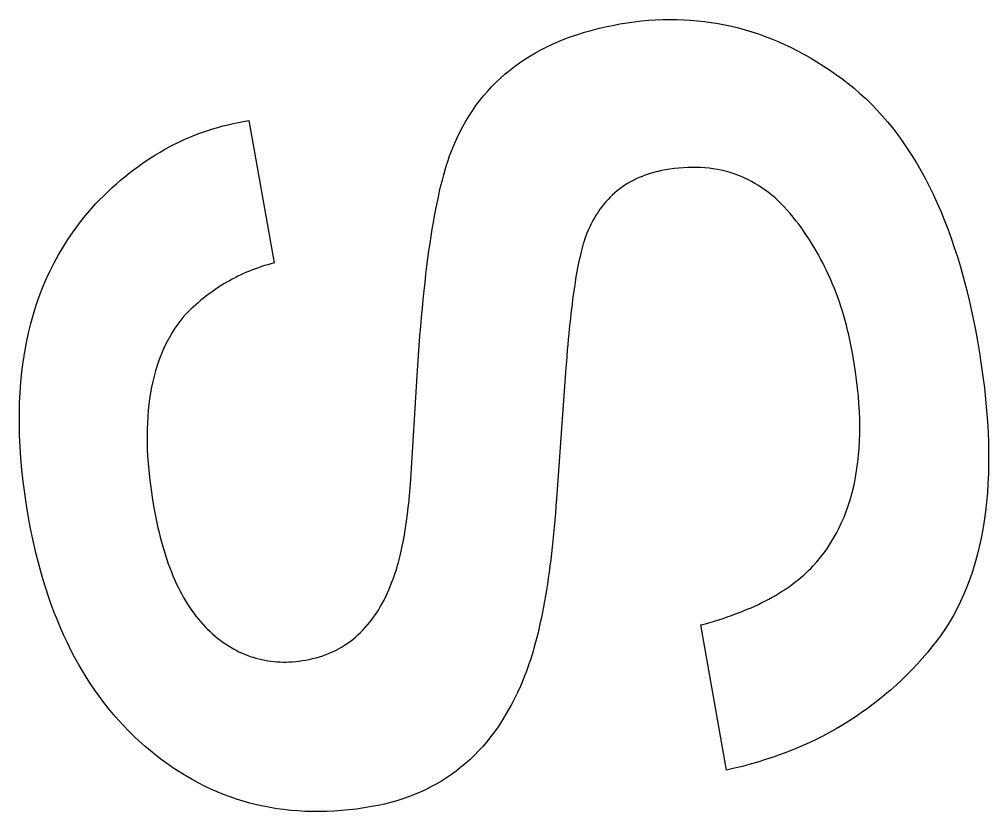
# Model space of a CAD drawing. Header units: metres. Extents: x -53 to 53, y -52 to 53.
# Drawn here: x -39.65 to -36.179, y -8.039 to -5.202 of the extents above; entities that cross this region are included whole.
import ezdxf

# ---------------------------------------------------------------- set-up
doc = ezdxf.new("R2010")
doc.units = ezdxf.units.M

msp = doc.modelspace()

# ---------------------------------------------------------------- linework, layer by layer
for p, q in [((-37.4224, -5.20705), (-37.3969, -5.20471)), ((-37.3969, -5.20471), (-37.3715, -5.20302)), ((-37.3715, -5.20302), (-37.3462, -5.20195)), ((-37.3462, -5.20195), (-37.321, -5.20152)), ((-37.321, -5.20152), (-37.2959, -5.20172)), ((-37.2959, -5.20172), (-37.2709, -5.20256)), ((-37.2709, -5.20256), (-37.246, -5.20406)), ((-37.246, -5.20406), (-37.2213, -5.20616)), ((-37.6023, -5.24078), (-37.5774, -5.2343)), ((-37.5774, -5.2343), (-37.552, -5.22833)), ((-37.552, -5.22833), (-37.5261, -5.22285)), ((-37.5261, -5.22285), (-37.4996, -5.2179)), ((-37.4996, -5.2179), (-37.4738, -5.21365)), ((-37.4738, -5.21365), (-37.448, -5.21002)), ((-37.448, -5.21002), (-37.4224, -5.20705)), ((-37.2213, -5.20616), (-37.1967, -5.20892)), ((-37.1967, -5.20892), (-37.1721, -5.21231)), ((-37.1721, -5.21231), (-37.1477, -5.21634)), ((-37.1477, -5.21634), (-37.1234, -5.22101)), ((-37.1234, -5.22101), (-37.0992, -5.2263)), ((-37.0992, -5.2263), (-37.0751, -5.23222)), ((-37.0751, -5.23222), (-37.0511, -5.23882)), ((-37.0511, -5.23882), (-37.0272, -5.24602)), ((-37.7187, -5.2807), (-37.6965, -5.2717)), ((-37.6965, -5.2717), (-37.6737, -5.26321)), ((-37.6737, -5.26321), (-37.6505, -5.25523)), ((-37.6505, -5.25523), (-37.6266, -5.24774)), ((-37.6266, -5.24774), (-37.6023, -5.24078)), ((-37.0272, -5.24602), (-37.0035, -5.25386)), ((-37.0035, -5.25386), (-36.9798, -5.26234)), ((-36.9798, -5.26234), (-36.9563, -5.27147)), ((-36.9563, -5.27147), (-36.9328, -5.28122)), ((-37.7822, -5.31068), (-37.7615, -5.30019)), ((-37.7615, -5.30019), (-37.7404, -5.29018)), ((-37.7404, -5.29018), (-37.7187, -5.2807)), ((-36.9328, -5.28122), (-36.9095, -5.29161)), ((-36.9095, -5.29161), (-36.8863, -5.30264)), ((-36.8863, -5.30264), (-36.8632, -5.31432)), ((-37.8408, -5.3452), (-37.8218, -5.33318)), ((-37.8218, -5.33318), (-37.8022, -5.32167)), ((-37.8022, -5.32167), (-37.7822, -5.31068)), ((-36.8632, -5.31432), (-36.8402, -5.32661)), ((-36.8402, -5.32661), (-36.8173, -5.33955)), ((-36.8173, -5.33955), (-36.7945, -5.35313)), ((-37.8947, -5.38422), (-37.8772, -5.37071)), ((-37.8772, -5.37071), (-37.8593, -5.3577)), ((-37.8593, -5.3577), (-37.8408, -5.3452)), ((-36.7945, -5.35313), (-36.7719, -5.36734)), ((-36.7719, -5.36734), (-36.7493, -5.38219)), ((-37.9437, -5.42778), (-37.9279, -5.41277)), ((-37.9279, -5.41277), (-37.9115, -5.39824)), ((-37.9115, -5.39824), (-37.8947, -5.38422)), ((-36.7493, -5.38219), (-36.7269, -5.39767)), ((-36.7269, -5.39767), (-36.7045, -5.4138)), ((-36.7045, -5.4138), (-36.6825, -5.43062)), ((-37.9738, -5.45934), (-37.959, -5.4433)), ((-37.959, -5.4433), (-37.9437, -5.42778)), ((-36.6825, -5.43062), (-36.6609, -5.44814)), ((-36.6609, -5.44814), (-36.6397, -5.4664)), ((-38.0017, -5.4929), (-37.988, -5.47588)), ((-37.988, -5.47588), (-37.9738, -5.45934)), ((-36.6397, -5.4664), (-36.619, -5.48538)), ((-38.0275, -5.52847), (-38.0148, -5.51045)), ((-38.0148, -5.51045), (-38.0017, -5.4929)), ((-36.619, -5.48538), (-36.5988, -5.50511)), ((-36.5988, -5.50511), (-36.5791, -5.52554)), ((-38.0511, -5.56607), (-38.0396, -5.54703)), ((-38.0396, -5.54703), (-38.0275, -5.52847)), ((-36.5791, -5.52554), (-36.5598, -5.54672)), ((-36.5598, -5.54672), (-36.5409, -5.56862)), ((-38.939, -5.58824), (-38.9208, -5.58324)), ((-38.9208, -5.58324), (-38.9025, -5.5786)), ((-38.9025, -5.5786), (-38.884, -5.57436)), ((-38.884, -5.57436), (-38.8654, -5.57045)), ((-38.8654, -5.57045), (-38.8466, -5.56693)), ((-38.8466, -5.56693), (-38.8277, -5.56378)), ((-38.8277, -5.56378), (-38.7378, -6.0739)), ((-38.0726, -5.60567), (-38.0622, -5.58562)), ((-38.0622, -5.58562), (-38.0511, -5.56607)), ((-36.5409, -5.56862), (-36.5225, -5.59126)), ((-39.0451, -5.62585), (-39.0278, -5.61868)), ((-39.0278, -5.61868), (-39.0103, -5.61186)), ((-39.0103, -5.61186), (-38.9927, -5.60541)), ((-38.9927, -5.60541), (-38.975, -5.59932)), ((-38.975, -5.59932), (-38.9571, -5.59358)), ((-38.9571, -5.59358), (-38.939, -5.58824)), ((-38.0826, -5.62622), (-38.0726, -5.60567)), ((-36.5225, -5.59126), (-36.5046, -5.61461)), ((-36.5046, -5.61461), (-36.4872, -5.63869)), ((-39.1129, -5.65828), (-39.0962, -5.64963)), ((-39.0962, -5.64963), (-39.0793, -5.64134)), ((-39.0793, -5.64134), (-39.0623, -5.63342)), ((-39.0623, -5.63342), (-39.0451, -5.62585)), ((-38.0978, -5.66104), (-38.092, -5.64729)), ((-38.092, -5.64729), (-38.0826, -5.62622)), ((-36.4872, -5.63869), (-36.4702, -5.6635)), ((-39.1784, -5.69655), (-39.1623, -5.68643)), ((-39.1623, -5.68643), (-39.146, -5.67668)), ((-39.146, -5.67668), (-39.1295, -5.6673)), ((-39.1295, -5.6673), (-39.1129, -5.65828)), ((-38.1145, -5.70657), (-38.109, -5.69069)), ((-38.109, -5.69069), (-38.1035, -5.67551)), ((-38.1035, -5.67551), (-38.0978, -5.66104)), ((-36.4702, -5.6635), (-36.4536, -5.68906)), ((-36.4536, -5.68906), (-36.4375, -5.71533)), ((-39.226, -5.7291), (-39.2103, -5.71788)), ((-39.2103, -5.71788), (-39.1945, -5.70703)), ((-39.1945, -5.70703), (-39.1784, -5.69655)), ((-38.125, -5.74049), (-38.1198, -5.72318)), ((-38.1198, -5.72318), (-38.1145, -5.70657)), ((-36.4375, -5.71533), (-36.4219, -5.74232)), ((-39.2724, -5.76494), (-39.2571, -5.75262)), ((-39.2571, -5.75262), (-39.2416, -5.74068)), ((-39.2416, -5.74068), (-39.226, -5.7291)), ((-38.1351, -5.77725), (-38.1301, -5.75851)), ((-38.1301, -5.75851), (-38.125, -5.74049)), ((-37.4089, -5.75952), (-37.42, -5.76372)), ((-37.3976, -5.75562), (-37.4089, -5.75952)), ((-37.386, -5.75201), (-37.3976, -5.75562)), ((-37.3742, -5.74872), (-37.386, -5.75201)), ((-37.3622, -5.74573), (-37.3742, -5.74872)), ((-37.3499, -5.74304), (-37.3622, -5.74573)), ((-37.3374, -5.74066), (-37.3499, -5.74304)), ((-37.3208, -5.73795), (-37.3374, -5.74066)), ((-37.3043, -5.7357), (-37.3208, -5.73795)), ((-37.2881, -5.73392), (-37.3043, -5.7357)), ((-37.272, -5.7326), (-37.2881, -5.73392)), ((-37.2562, -5.73175), (-37.272, -5.7326)), ((-37.2405, -5.73137), (-37.2562, -5.73175)), ((-37.225, -5.73146), (-37.2405, -5.73137)), ((-37.2098, -5.73199), (-37.225, -5.73146)), ((-37.1947, -5.73303), (-37.2098, -5.73199)), ((-37.1798, -5.7345), (-37.1947, -5.73303)), ((-37.165, -5.73645), (-37.1798, -5.7345)), ((-37.1505, -5.73886), (-37.165, -5.73645)), ((-37.1362, -5.74174), (-37.1505, -5.73886)), ((-37.122, -5.74509), (-37.1362, -5.74174)), ((-37.1081, -5.7489), (-37.122, -5.74509)), ((-37.0943, -5.75317), (-37.1081, -5.7489)), ((-37.0807, -5.75793), (-37.0943, -5.75317)), ((-37.0674, -5.76314), (-37.0807, -5.75793)), ((-36.4219, -5.74232), (-36.4067, -5.77005)), ((-39.3174, -5.80408), (-39.3025, -5.79066)), ((-39.3025, -5.79066), (-39.2875, -5.77762)), ((-39.2875, -5.77762), (-39.2724, -5.76494)), ((-38.14, -5.79669), (-38.1351, -5.77725)), ((-37.4813, -5.79533), (-37.4906, -5.80168)), ((-37.4716, -5.78932), (-37.4813, -5.79533)), ((-37.4618, -5.78358), (-37.4716, -5.78932)), ((-37.4517, -5.77817), (-37.4618, -5.78358)), ((-37.4414, -5.77304), (-37.4517, -5.77817)), ((-37.4308, -5.76823), (-37.4414, -5.77304)), ((-37.42, -5.76372), (-37.4308, -5.76823)), ((-37.0542, -5.76881), (-37.0674, -5.76314)), ((-37.0411, -5.77495), (-37.0542, -5.76881)), ((-37.0283, -5.78157), (-37.0411, -5.77495)), ((-37.0157, -5.78864), (-37.0283, -5.78157)), ((-37.0033, -5.79617), (-37.0157, -5.78864)), ((-36.4067, -5.77005), (-36.392, -5.79851)), ((-39.3466, -5.832), (-39.3321, -5.81786)), ((-39.3321, -5.81786), (-39.3174, -5.80408)), ((-38.1495, -5.83771), (-38.1448, -5.81685)), ((-38.1448, -5.81685), (-38.14, -5.79669)), ((-37.5256, -5.83005), (-37.5338, -5.83791)), ((-37.5172, -5.82251), (-37.5256, -5.83005)), ((-37.5086, -5.81525), (-37.5172, -5.82251)), ((-37.4997, -5.8083), (-37.5086, -5.81525)), ((-37.4906, -5.80168), (-37.4997, -5.8083)), ((-36.991, -5.8042), (-37.0033, -5.79617)), ((-36.979, -5.81267), (-36.991, -5.8042)), ((-36.9671, -5.82161), (-36.979, -5.81267)), ((-36.9554, -5.83102), (-36.9671, -5.82161)), ((-36.392, -5.79851), (-36.3778, -5.82767)), ((-36.3778, -5.82767), (-36.364, -5.85759)), ((-39.3973, -5.88576), (-39.3754, -5.86139)), ((-39.3754, -5.86139), (-39.3611, -5.84651)), ((-39.3611, -5.84651), (-39.3466, -5.832)), ((-38.1586, -5.88159), (-38.1541, -5.8593)), ((-38.1541, -5.8593), (-38.1495, -5.83771)), ((-37.5567, -5.86328), (-37.5639, -5.87234)), ((-37.5493, -5.85452), (-37.5567, -5.86328)), ((-37.5417, -5.84605), (-37.5493, -5.85452)), ((-37.5338, -5.83791), (-37.5417, -5.84605)), ((-36.9439, -5.8409), (-36.9554, -5.83102)), ((-36.9326, -5.85124), (-36.9439, -5.8409)), ((-36.9215, -5.86203), (-36.9326, -5.85124)), ((-36.9106, -5.87331), (-36.9215, -5.86203)), ((-36.364, -5.85759), (-36.3507, -5.88823)), ((-39.4184, -5.91075), (-39.3973, -5.88576)), ((-38.1629, -5.9046), (-38.1586, -5.88159)), ((-37.5775, -5.8914), (-37.584, -5.90137)), ((-37.5708, -5.88171), (-37.5775, -5.8914)), ((-37.5639, -5.87234), (-37.5708, -5.88171)), ((-36.8999, -5.88504), (-36.9106, -5.87331)), ((-36.8894, -5.89725), (-36.8999, -5.88504)), ((-36.8791, -5.90977), (-36.8894, -5.89725)), ((-36.3507, -5.88823), (-36.3378, -5.9196)), ((-39.4385, -5.93634), (-39.4184, -5.91075)), ((-38.1713, -5.95276), (-38.1672, -5.92831)), ((-38.1672, -5.92831), (-38.1629, -5.9046)), ((-37.6018, -5.93314), (-37.6073, -5.94434)), ((-37.5961, -5.92224), (-37.6018, -5.93314)), ((-37.5901, -5.91167), (-37.5961, -5.92224)), ((-37.584, -5.90137), (-37.5901, -5.91167)), ((-36.869, -5.9225), (-36.8791, -5.90977)), ((-36.8592, -5.93538), (-36.869, -5.9225)), ((-36.3378, -5.9196), (-36.3254, -5.95169)), ((-39.476, -5.98932), (-39.4577, -5.96254)), ((-39.4577, -5.96254), (-39.4385, -5.93634)), ((-38.1753, -5.97789), (-38.1713, -5.95276)), ((-37.6174, -5.96765), (-37.6222, -5.97974)), ((-37.6125, -5.95584), (-37.6174, -5.96765)), ((-37.6073, -5.94434), (-37.6125, -5.95584)), ((-36.8496, -5.94843), (-36.8592, -5.93538)), ((-36.8402, -5.96165), (-36.8496, -5.94843)), ((-36.831, -5.97507), (-36.8402, -5.96165)), ((-36.3254, -5.95169), (-36.3134, -5.98451)), ((-39.4933, -6.01672), (-39.476, -5.98932)), ((-38.183, -6.03032), (-38.1792, -6.00375)), ((-38.1792, -6.00375), (-38.1753, -5.97789)), ((-37.6277, -5.99625), (-37.6304, -6.00513)), ((-37.625, -5.98778), (-37.6277, -5.99625)), ((-37.6222, -5.97974), (-37.625, -5.98778)), ((-36.822, -5.98866), (-36.831, -5.97507)), ((-36.8133, -6.00241), (-36.822, -5.98866)), ((-36.8047, -6.01633), (-36.8133, -6.00241)), ((-36.3134, -5.98451), (-36.3019, -6.01807)), ((-39.5098, -6.04472), (-39.4933, -6.01672)), ((-38.1868, -6.05759), (-38.183, -6.03032)), ((-37.6383, -6.03433), (-37.6409, -6.04491)), ((-37.6357, -6.02417), (-37.6383, -6.03433)), ((-37.6331, -6.01442), (-37.6357, -6.02417)), ((-37.6304, -6.00513), (-37.6331, -6.01442)), ((-36.7964, -6.03044), (-36.8047, -6.01633)), ((-36.7883, -6.04472), (-36.7964, -6.03044)), ((-36.3019, -6.01807), (-36.2909, -6.05234)), ((-39.54, -6.10255), (-39.5253, -6.07335)), ((-39.5253, -6.07335), (-39.5098, -6.04472)), ((-38.1903, -6.08559), (-38.1868, -6.05759)), ((-37.6459, -6.06737), (-37.6483, -6.07922)), ((-37.6434, -6.05592), (-37.6459, -6.06737)), ((-37.6409, -6.04491), (-37.6434, -6.05592)), ((-36.7805, -6.05917), (-36.7883, -6.04472)), ((-36.7728, -6.07381), (-36.7805, -6.05917)), ((-36.2909, -6.05234), (-36.2803, -6.08736)), ((-39.5537, -6.13239), (-39.54, -6.10255)), ((-38.8362, -6.10727), (-38.8466, -6.11183)), ((-38.8256, -6.10286), (-38.8362, -6.10727)), ((-38.815, -6.09863), (-38.8256, -6.10286)), ((-38.8042, -6.09459), (-38.815, -6.09863)), ((-38.7934, -6.09071), (-38.8042, -6.09459)), ((-38.7825, -6.08699), (-38.7934, -6.09071)), ((-38.7714, -6.08345), (-38.7825, -6.08699)), ((-38.7603, -6.08009), (-38.7714, -6.08345)), ((-38.7491, -6.07692), (-38.7603, -6.08009)), ((-38.7378, -6.0739), (-38.7491, -6.07692)), ((-38.1938, -6.11429), (-38.1903, -6.08559)), ((-37.6531, -6.10425), (-37.6555, -6.11737)), ((-37.6508, -6.09152), (-37.6531, -6.10425)), ((-37.6483, -6.07922), (-37.6508, -6.09152)), ((-36.7653, -6.08861), (-36.7728, -6.07381)), ((-36.7581, -6.10358), (-36.7653, -6.08861)), ((-36.7511, -6.11873), (-36.7581, -6.10358)), ((-36.2803, -6.08736), (-36.2702, -6.12308)), ((-39.5665, -6.16281), (-39.5537, -6.13239)), ((-38.9073, -6.14291), (-38.9171, -6.1487)), ((-38.8974, -6.1373), (-38.9073, -6.14291)), ((-38.8875, -6.13185), (-38.8974, -6.1373)), ((-38.8774, -6.12659), (-38.8875, -6.13185)), ((-38.8672, -6.12149), (-38.8774, -6.12659)), ((-38.8569, -6.11658), (-38.8672, -6.12149)), ((-38.8466, -6.11183), (-38.8569, -6.11658)), ((-38.1972, -6.14371), (-38.1938, -6.11429)), ((-37.6578, -6.13095), (-37.66, -6.14496)), ((-37.6555, -6.11737), (-37.6578, -6.13095)), ((-36.7443, -6.13406), (-36.7511, -6.11873)), ((-36.7377, -6.14955), (-36.7443, -6.13406)), ((-36.2702, -6.12308), (-36.2605, -6.15953)), ((-39.5784, -6.19386), (-39.5665, -6.16281)), ((-38.9552, -6.17357), (-38.9645, -6.18022)), ((-38.9458, -6.16708), (-38.9552, -6.17357)), ((-38.9363, -6.16078), (-38.9458, -6.16708)), ((-38.9268, -6.15465), (-38.9363, -6.16078)), ((-38.9171, -6.1487), (-38.9268, -6.15465)), ((-38.2036, -6.20465), (-38.2005, -6.17383)), ((-38.2005, -6.17383), (-38.1972, -6.14371)), ((-37.6644, -6.17421), (-37.6665, -6.18948)), ((-37.6622, -6.15936), (-37.6644, -6.17421)), ((-37.66, -6.14496), (-37.6622, -6.15936)), ((-36.7314, -6.16524), (-36.7377, -6.14955)), ((-36.7252, -6.18108), (-36.7314, -6.16524)), ((-36.2605, -6.15953), (-36.2513, -6.19673)), ((-39.5893, -6.22549), (-39.5784, -6.19386)), ((-39.0008, -6.20857), (-39.0096, -6.21609)), ((-38.9919, -6.20122), (-39.0008, -6.20857)), ((-38.9828, -6.19406), (-38.9919, -6.20122)), ((-38.9737, -6.18706), (-38.9828, -6.19406)), ((-38.9645, -6.18022), (-38.9737, -6.18706)), ((-38.2067, -6.23621), (-38.2036, -6.20465)), ((-37.6687, -6.20518), (-37.6707, -6.22131)), ((-37.6665, -6.18948), (-37.6687, -6.20518)), ((-36.7193, -6.1971), (-36.7252, -6.18108)), ((-36.7136, -6.2133), (-36.7193, -6.1971)), ((-36.2513, -6.19673), (-36.2426, -6.23465)), ((-39.5994, -6.25774), (-39.5893, -6.22549)), ((-39.0355, -6.23969), (-39.0439, -6.24789)), ((-39.027, -6.23164), (-39.0355, -6.23969)), ((-39.0183, -6.22379), (-39.027, -6.23164)), ((-39.0096, -6.21609), (-39.0183, -6.22379)), ((-38.2096, -6.26846), (-38.2067, -6.23621)), ((-37.6728, -6.23785), (-37.6748, -6.25484)), ((-37.6707, -6.22131), (-37.6728, -6.23785)), ((-36.7081, -6.22968), (-36.7136, -6.2133)), ((-36.7028, -6.24622), (-36.7081, -6.22968)), ((-36.6978, -6.26294), (-36.7028, -6.24622)), ((-36.2426, -6.23465), (-36.2343, -6.2733)), ((-39.6086, -6.29059), (-39.5994, -6.25774)), ((-39.0717, -6.2787), (-39.0824, -6.293)), ((-39.0605, -6.26485), (-39.0717, -6.2787)), ((-39.0523, -6.25629), (-39.0605, -6.26485)), ((-39.0439, -6.24789), (-39.0523, -6.25629)), ((-38.2125, -6.30144), (-38.2096, -6.26846)), ((-37.6767, -6.27223), (-37.6786, -6.29007)), ((-37.6748, -6.25484), (-37.6767, -6.27223)), ((-36.6929, -6.27983), (-36.6978, -6.26294)), ((-36.6883, -6.29691), (-36.6929, -6.27983)), ((-36.2343, -6.2733), (-36.2265, -6.31267)), ((-39.6168, -6.32404), (-39.6086, -6.29059)), ((-39.0926, -6.30774), (-39.1023, -6.32288)), ((-39.0824, -6.293), (-39.0926, -6.30774)), ((-38.2152, -6.33513), (-38.2125, -6.30144)), ((-37.6805, -6.30832), (-37.6824, -6.32701)), ((-37.6786, -6.29007), (-37.6805, -6.30832)), ((-36.6839, -6.31416), (-36.6883, -6.29691)), ((-36.6797, -6.33156), (-36.6839, -6.31416)), ((-36.2265, -6.31267), (-36.2191, -6.35278)), ((-39.6241, -6.35811), (-39.6168, -6.32404)), ((-39.1115, -6.33849), (-39.1202, -6.35449)), ((-39.1023, -6.32288), (-39.1115, -6.33849)), ((-38.2178, -6.36952), (-38.2152, -6.33513)), ((-37.6842, -6.34612), (-37.6859, -6.36565)), ((-37.6824, -6.32701), (-37.6842, -6.34612)), ((-36.6758, -6.34917), (-36.6797, -6.33156)), ((-36.672, -6.36694), (-36.6758, -6.34917)), ((-39.6305, -6.39278), (-39.6241, -6.35811)), ((-39.1285, -6.37096), (-39.1362, -6.38782)), ((-39.1202, -6.35449), (-39.1285, -6.37096)), ((-38.2203, -6.40462), (-38.2178, -6.36952)), ((-37.6877, -6.3856), (-37.6893, -6.40599)), ((-37.6859, -6.36565), (-37.6877, -6.3856)), ((-36.6685, -6.38487), (-36.672, -6.36694)), ((-36.6651, -6.403), (-36.6685, -6.38487)), ((-36.2191, -6.35278), (-36.2118, -6.39594)), ((-39.636, -6.42804), (-39.6305, -6.39278)), ((-39.1434, -6.40514), (-39.1501, -6.42288)), ((-39.1362, -6.38782), (-39.1434, -6.40514)), ((-38.2227, -6.44044), (-38.2203, -6.40462)), ((-37.6893, -6.40599), (-37.691, -6.4268)), ((-36.66, -6.43338), (-36.6651, -6.403)), ((-36.2118, -6.39594), (-36.2052, -6.43846)), ((-39.6406, -6.46391), (-39.636, -6.42804)), ((-39.1564, -6.44106), (-39.1621, -6.45966)), ((-39.1501, -6.42288), (-39.1564, -6.44106)), ((-38.225, -6.47699), (-38.2227, -6.44044)), ((-37.6926, -6.44803), (-37.7268, -6.91815)), ((-37.691, -6.4268), (-37.6926, -6.44803)), ((-36.6555, -6.46329), (-36.66, -6.43338)), ((-36.2052, -6.43846), (-36.1994, -6.4803)), ((-39.6442, -6.5004), (-39.6406, -6.46391)), ((-39.1674, -6.4787), (-39.1721, -6.49817)), ((-39.1621, -6.45966), (-39.1674, -6.4787)), ((-38.2486, -6.84973), (-38.225, -6.47699)), ((-36.6516, -6.49274), (-36.6555, -6.46329)), ((-36.1994, -6.4803), (-36.1943, -6.5215)), ((-39.647, -6.53749), (-39.6442, -6.5004)), ((-39.1764, -6.51807), (-39.1801, -6.53839)), ((-39.1721, -6.49817), (-39.1764, -6.51807)), ((-36.6483, -6.52173), (-36.6516, -6.49274)), ((-36.6455, -6.55023), (-36.6483, -6.52173)), ((-36.1943, -6.5215), (-36.1899, -6.56203)), ((-39.6488, -6.57518), (-39.647, -6.53749)), ((-39.1834, -6.55916), (-39.1862, -6.58035)), ((-39.1801, -6.53839), (-39.1834, -6.55916)), ((-36.6434, -6.57828), (-36.6455, -6.55023)), ((-39.6497, -6.61348), (-39.6488, -6.57518)), ((-39.1862, -6.58035), (-39.1884, -6.60197)), ((-36.6418, -6.60588), (-36.6434, -6.57828)), ((-36.1899, -6.56203), (-36.1863, -6.60188)), ((-39.6497, -6.65239), (-39.6497, -6.61348)), ((-39.1902, -6.62402), (-39.1915, -6.6465)), ((-39.1884, -6.60197), (-39.1902, -6.62402)), ((-36.6408, -6.633), (-36.6418, -6.60588)), ((-36.1863, -6.60188), (-36.1834, -6.64108)), ((-39.6488, -6.69189), (-39.6497, -6.65239)), ((-39.1915, -6.6465), (-39.1923, -6.66942)), ((-36.6404, -6.65964), (-36.6408, -6.633)), ((-36.6406, -6.68582), (-36.6404, -6.65964)), ((-36.1834, -6.64108), (-36.1812, -6.67963)), ((-39.647, -6.73201), (-39.6488, -6.69189)), ((-39.1923, -6.66942), (-39.1926, -6.69278)), ((-39.1926, -6.69278), (-39.1924, -6.71655)), ((-36.6414, -6.71155), (-36.6406, -6.68582)), ((-36.1812, -6.67963), (-36.1798, -6.7175)), ((-39.6443, -6.77274), (-39.647, -6.73201)), ((-39.1924, -6.71655), (-39.1917, -6.74075)), ((-36.6428, -6.7368), (-36.6414, -6.71155)), ((-36.1798, -6.7175), (-36.1791, -6.7547)), ((-39.1917, -6.74075), (-39.1905, -6.7654)), ((-39.1905, -6.7654), (-39.1888, -6.79048)), ((-36.6473, -6.7859), (-36.6448, -6.76158)), ((-36.6448, -6.76158), (-36.6428, -6.7368)), ((-36.1791, -6.7547), (-36.1791, -6.79126)), ((-39.6406, -6.81404), (-39.6443, -6.77274)), ((-39.1888, -6.79048), (-39.1866, -6.81598)), ((-36.6505, -6.80975), (-36.6473, -6.7859)), ((-36.1791, -6.79126), (-36.1799, -6.82715)), ((-39.636, -6.85597), (-39.6406, -6.81404)), ((-39.1866, -6.81598), (-39.1839, -6.8419)), ((-36.6586, -6.85606), (-36.6542, -6.83313)), ((-36.6542, -6.83313), (-36.6505, -6.80975)), ((-36.1799, -6.82715), (-36.1814, -6.86237)), ((-39.6306, -6.89851), (-39.636, -6.85597)), ((-39.1839, -6.8419), (-39.1807, -6.86827)), ((-39.1807, -6.86827), (-39.177, -6.89507)), ((-38.2507, -6.87895), (-38.2496, -6.86446)), ((-38.2496, -6.86446), (-38.2486, -6.84973)), ((-36.6635, -6.87851), (-36.6586, -6.85606)), ((-36.1814, -6.86237), (-36.1836, -6.89693)), ((-39.6242, -6.94165), (-39.6306, -6.89851)), ((-39.177, -6.89507), (-39.1729, -6.92227)), ((-38.253, -6.90736), (-38.2518, -6.89325)), ((-38.2518, -6.89325), (-38.2507, -6.87895)), ((-36.6751, -6.922), (-36.669, -6.9005)), ((-36.669, -6.9005), (-36.6635, -6.87851)), ((-36.1836, -6.89693), (-36.1866, -6.93082)), ((-39.1729, -6.92227), (-39.1682, -6.94994)), ((-38.2571, -6.94846), (-38.2557, -6.93497)), ((-38.2557, -6.93497), (-38.2543, -6.92126)), ((-38.2543, -6.92126), (-38.253, -6.90736)), ((-37.7268, -6.91815), (-37.7286, -6.94406)), ((-36.6818, -6.94305), (-36.6751, -6.922)), ((-36.1866, -6.93082), (-36.1903, -6.96405)), ((-39.6169, -6.9854), (-39.6242, -6.94165)), ((-39.1682, -6.94994), (-39.1648, -6.9684)), ((-39.1648, -6.9684), (-39.1613, -6.98654)), ((-38.2619, -6.98772), (-38.2602, -6.97484)), ((-38.2602, -6.97484), (-38.2586, -6.96175)), ((-38.2586, -6.96175), (-38.2571, -6.94846)), ((-37.7305, -6.96956), (-37.7325, -6.99467)), ((-37.7286, -6.94406), (-37.7305, -6.96956)), ((-36.6969, -6.98375), (-36.689, -6.96365)), ((-36.689, -6.96365), (-36.6818, -6.94305)), ((-36.1903, -6.96405), (-36.1948, -6.99663)), ((-39.6107, -7.01886), (-39.6169, -6.9854)), ((-39.1613, -6.98654), (-39.1576, -7.00439)), ((-39.1576, -7.00439), (-39.1537, -7.02191)), ((-38.2654, -7.01288), (-38.2636, -7.0004)), ((-38.2636, -7.0004), (-38.2619, -6.98772)), ((-37.7325, -6.99467), (-37.7347, -7.01939)), ((-36.7144, -7.0226), (-36.7054, -7.00342)), ((-36.7054, -7.00342), (-36.6969, -6.98375)), ((-36.1948, -6.99663), (-36.2, -7.02852)), ((-39.6041, -7.0518), (-39.6107, -7.01886)), ((-39.1537, -7.02191), (-39.1496, -7.03912)), ((-39.1496, -7.03912), (-39.1454, -7.05603)), ((-38.2712, -7.04907), (-38.2692, -7.03722)), ((-38.2692, -7.03722), (-38.2673, -7.02515)), ((-38.2673, -7.02515), (-38.2654, -7.01288)), ((-37.7369, -7.04373), (-37.7393, -7.06766)), ((-37.7347, -7.01939), (-37.7369, -7.04373)), ((-36.7343, -7.05957), (-36.724, -7.04131)), ((-36.724, -7.04131), (-36.7144, -7.0226)), ((-36.2, -7.02852), (-36.2059, -7.05977)), ((-39.597, -7.08426), (-39.6041, -7.0518)), ((-39.1454, -7.05603), (-39.141, -7.0726)), ((-39.141, -7.0726), (-39.1365, -7.08888)), ((-38.2777, -7.08345), (-38.2755, -7.0722)), ((-38.2755, -7.0722), (-38.2733, -7.06075)), ((-38.2733, -7.06075), (-38.2712, -7.04907)), ((-37.7393, -7.06766), (-37.7418, -7.0912)), ((-36.7565, -7.09467), (-36.7451, -7.07736)), ((-36.7451, -7.07736), (-36.7343, -7.05957)), ((-36.2059, -7.05977), (-36.2125, -7.09035)), ((-39.5895, -7.11621), (-39.597, -7.08426)), ((-39.1365, -7.08888), (-39.1317, -7.10484)), ((-39.1317, -7.10484), (-39.1268, -7.12048)), ((-38.2849, -7.116), (-38.2824, -7.10536)), ((-38.2824, -7.10536), (-38.28, -7.09451)), ((-38.28, -7.09451), (-38.2777, -7.08345)), ((-37.7444, -7.11436), (-37.7471, -7.13712)), ((-37.7418, -7.0912), (-37.7444, -7.11436)), ((-36.7811, -7.1279), (-36.7685, -7.11153)), ((-36.7685, -7.11153), (-36.7565, -7.09467)), ((-36.2125, -7.09035), (-36.2199, -7.12025)), ((-39.5816, -7.14764), (-39.5895, -7.11621)), ((-39.5732, -7.17856), (-39.5816, -7.14764)), ((-39.1268, -7.12048), (-39.1218, -7.1358)), ((-39.1218, -7.1358), (-39.1165, -7.15082)), ((-38.2954, -7.15656), (-38.2927, -7.14673)), ((-38.2927, -7.14673), (-38.29, -7.13667)), ((-38.29, -7.13667), (-38.2874, -7.12643)), ((-38.2874, -7.12643), (-38.2849, -7.116)), ((-37.7471, -7.13712), (-37.7499, -7.15947)), ((-36.808, -7.15927), (-36.7942, -7.14381)), ((-36.7942, -7.14381), (-36.7811, -7.1279)), ((-36.2199, -7.12025), (-36.228, -7.14952)), ((-39.5644, -7.20897), (-39.5732, -7.17856)), ((-39.1165, -7.15082), (-39.1111, -7.16553)), ((-39.1111, -7.16553), (-39.1055, -7.17992)), ((-39.1055, -7.17992), (-39.0998, -7.194)), ((-38.3041, -7.18483), (-38.3011, -7.17561)), ((-38.3011, -7.17561), (-38.2982, -7.16617)), ((-38.2982, -7.16617), (-38.2954, -7.15656)), ((-37.7528, -7.18146), (-37.7559, -7.20303)), ((-37.7499, -7.15947), (-37.7528, -7.18146)), ((-36.8412, -7.19162), (-36.8325, -7.18372)), ((-36.8325, -7.18372), (-36.8241, -7.17567)), ((-36.8241, -7.17567), (-36.8159, -7.16753)), ((-36.8159, -7.16753), (-36.808, -7.15927)), ((-36.2368, -7.1781), (-36.2464, -7.20604)), ((-36.228, -7.14952), (-36.2368, -7.1781)), ((-39.5551, -7.23889), (-39.5644, -7.20897)), ((-39.0998, -7.194), (-39.0938, -7.20776)), ((-39.0938, -7.20776), (-39.0878, -7.22121)), ((-38.3167, -7.21968), (-38.3135, -7.21126)), ((-38.3135, -7.21126), (-38.3103, -7.20267)), ((-38.3103, -7.20267), (-38.3071, -7.19383)), ((-38.3071, -7.19383), (-38.3041, -7.18483)), ((-37.7559, -7.20303), (-37.759, -7.22423)), ((-36.8786, -7.22211), (-36.8689, -7.21466)), ((-36.8689, -7.21466), (-36.8594, -7.20709)), ((-36.8594, -7.20709), (-36.8501, -7.19943)), ((-36.8501, -7.19943), (-36.8412, -7.19162)), ((-36.2464, -7.20604), (-36.2567, -7.23329)), ((-39.5454, -7.2683), (-39.5551, -7.23889)), ((-39.0878, -7.22121), (-39.0815, -7.23434)), ((-39.0815, -7.23434), (-39.075, -7.24716)), ((-39.075, -7.24716), (-39.0684, -7.25967)), ((-38.3316, -7.2551), (-38.3257, -7.24167)), ((-38.3257, -7.24167), (-38.3167, -7.21968)), ((-37.7623, -7.24503), (-37.7657, -7.26544)), ((-37.759, -7.22423), (-37.7623, -7.24503)), ((-36.9315, -7.25757), (-36.9204, -7.25072)), ((-36.9204, -7.25072), (-36.9095, -7.24374)), ((-36.9095, -7.24374), (-36.899, -7.23665)), ((-36.899, -7.23665), (-36.8887, -7.22943)), ((-36.8887, -7.22943), (-36.8786, -7.22211)), ((-36.2567, -7.23329), (-36.2678, -7.2599)), ((-39.5353, -7.29718), (-39.5454, -7.2683)), ((-39.0684, -7.25967), (-39.0617, -7.27187)), ((-39.0617, -7.27187), (-39.0547, -7.28374)), ((-39.0547, -7.28374), (-39.0476, -7.29532)), ((-38.3505, -7.29326), (-38.344, -7.28088)), ((-38.344, -7.28088), (-38.3377, -7.26817)), ((-38.3377, -7.26817), (-38.3316, -7.2551)), ((-37.7692, -7.28546), (-37.7728, -7.30507)), ((-37.7657, -7.26544), (-37.7692, -7.28546)), ((-36.991, -7.29013), (-36.9785, -7.28384)), ((-36.9785, -7.28384), (-36.9664, -7.27745)), ((-36.9664, -7.27745), (-36.9545, -7.27095)), ((-36.9545, -7.27095), (-36.9428, -7.26431)), ((-36.9428, -7.26431), (-36.9315, -7.25757)), ((-36.2796, -7.28583), (-36.2921, -7.31111)), ((-36.2678, -7.2599), (-36.2796, -7.28583)), ((-39.5247, -7.32556), (-39.5353, -7.29718)), ((-39.0476, -7.29532), (-39.0403, -7.30656)), ((-39.0403, -7.30656), (-39.0329, -7.3175)), ((-39.0329, -7.3175), (-39.0252, -7.32814)), ((-38.3715, -7.32825), (-38.3643, -7.31694)), ((-38.3643, -7.31694), (-38.3573, -7.30528)), ((-38.3573, -7.30528), (-38.3505, -7.29326)), ((-37.7728, -7.30507), (-37.7765, -7.32431)), ((-37.0712, -7.3253), (-37.0571, -7.31973)), ((-37.0571, -7.31973), (-37.0434, -7.31406)), ((-37.0434, -7.31406), (-37.0298, -7.30824)), ((-37.0298, -7.30824), (-37.0166, -7.30232)), ((-37.0166, -7.30232), (-37.0036, -7.29628)), ((-37.0036, -7.29628), (-36.991, -7.29013)), ((-36.2921, -7.31111), (-36.3053, -7.33572)), ((-39.5137, -7.35342), (-39.5247, -7.32556)), ((-39.5022, -7.3808), (-39.5137, -7.35342)), ((-39.0252, -7.32814), (-39.0174, -7.33846)), ((-39.0174, -7.33846), (-39.0095, -7.34845)), ((-39.0095, -7.34845), (-39.0013, -7.35814)), ((-38.3946, -7.36006), (-38.3867, -7.34979)), ((-38.3867, -7.34979), (-38.379, -7.3392)), ((-38.379, -7.3392), (-38.3715, -7.32825)), ((-37.7804, -7.34314), (-37.7843, -7.36159)), ((-37.7765, -7.32431), (-37.7804, -7.34314)), ((-37.1768, -7.36104), (-37.161, -7.35628)), ((-37.161, -7.35628), (-37.1453, -7.35141)), ((-37.1453, -7.35141), (-37.13, -7.34644)), ((-37.13, -7.34644), (-37.1149, -7.34132)), ((-37.1149, -7.34132), (-37.1, -7.33611)), ((-37.1, -7.33611), (-37.0854, -7.33075)), ((-37.0854, -7.33075), (-37.0712, -7.3253)), ((-36.3053, -7.33572), (-36.3193, -7.35968)), ((-39.4903, -7.40764), (-39.5022, -7.3808)), ((-39.0013, -7.35814), (-38.993, -7.36752)), ((-38.993, -7.36752), (-38.9845, -7.37657)), ((-38.9845, -7.37657), (-38.9759, -7.38531)), ((-38.9759, -7.38531), (-38.9671, -7.39375)), ((-38.4284, -7.39749), (-38.4196, -7.38866)), ((-38.4196, -7.38866), (-38.411, -7.37947)), ((-38.411, -7.37947), (-38.4027, -7.36995)), ((-38.4027, -7.36995), (-38.3946, -7.36006)), ((-37.7884, -7.37964), (-37.7926, -7.39731)), ((-37.7843, -7.36159), (-37.7884, -7.37964)), ((-37.2095, -7.37019), (-37.193, -7.36566)), ((-37.1178, -7.89017), (-37.2095, -7.37019)), ((-37.193, -7.36566), (-37.1768, -7.36104)), ((-36.334, -7.38295), (-36.3495, -7.40559)), ((-36.3193, -7.35968), (-36.334, -7.38295)), ((-39.478, -7.43398), (-39.4903, -7.40764)), ((-38.9671, -7.39375), (-38.9581, -7.40187)), ((-38.9581, -7.40187), (-38.9491, -7.40968)), ((-38.9491, -7.40968), (-38.94, -7.41716)), ((-38.94, -7.41716), (-38.9307, -7.42435)), ((-38.9307, -7.42435), (-38.9214, -7.4312)), ((-38.4658, -7.42928), (-38.4561, -7.42186)), ((-38.4561, -7.42186), (-38.4467, -7.41409)), ((-38.4467, -7.41409), (-38.4374, -7.40598)), ((-38.4374, -7.40598), (-38.4284, -7.39749)), ((-37.7969, -7.41458), (-37.8013, -7.43147)), ((-37.7926, -7.39731), (-37.7969, -7.41458)), ((-36.3495, -7.40559), (-36.3657, -7.42755)), ((-39.4652, -7.45984), (-39.478, -7.43398)), ((-39.4519, -7.48515), (-39.4652, -7.45984)), ((-38.9214, -7.4312), (-38.912, -7.43776)), ((-38.912, -7.43776), (-38.9026, -7.44398)), ((-38.9026, -7.44398), (-38.893, -7.44991)), ((-38.893, -7.44991), (-38.8833, -7.45552)), ((-38.8833, -7.45552), (-38.8736, -7.46082)), ((-38.8736, -7.46082), (-38.8638, -7.46581)), ((-38.5287, -7.46634), (-38.5177, -7.46104)), ((-38.5177, -7.46104), (-38.5069, -7.4554)), ((-38.5069, -7.4554), (-38.4962, -7.4494)), ((-38.4962, -7.4494), (-38.4859, -7.44305)), ((-38.4859, -7.44305), (-38.4757, -7.43633)), ((-38.4757, -7.43633), (-38.4658, -7.42928)), ((-37.8059, -7.44795), (-37.8105, -7.46404)), ((-37.8013, -7.43147), (-37.8059, -7.44795)), ((-36.3825, -7.44894), (-36.3997, -7.46989)), ((-36.3657, -7.42755), (-36.3825, -7.44894)), ((-39.4382, -7.50996), (-39.4519, -7.48515)), ((-38.8638, -7.46581), (-38.8539, -7.47046)), ((-38.8539, -7.47046), (-38.8438, -7.47482)), ((-38.8438, -7.47482), (-38.8337, -7.47885)), ((-38.8337, -7.47885), (-38.8236, -7.48259)), ((-38.8236, -7.48259), (-38.8133, -7.48599)), ((-38.8133, -7.48599), (-38.8029, -7.48907)), ((-38.8029, -7.48907), (-38.7925, -7.49187)), ((-38.7925, -7.49187), (-38.7819, -7.49434)), ((-38.7819, -7.49434), (-38.7713, -7.49649)), ((-38.7713, -7.49649), (-38.7606, -7.49834)), ((-38.6369, -7.49786), (-38.6251, -7.49593)), ((-38.6251, -7.49593), (-38.6123, -7.49347)), ((-38.6123, -7.49347), (-38.5997, -7.49066)), ((-38.5997, -7.49066), (-38.5873, -7.48749)), ((-38.5873, -7.48749), (-38.5751, -7.48396)), ((-38.5751, -7.48396), (-38.5632, -7.48009)), ((-38.5632, -7.48009), (-38.5515, -7.47585)), ((-38.5515, -7.47585), (-38.54, -7.47127)), ((-38.54, -7.47127), (-38.5287, -7.46634)), ((-37.8201, -7.49506), (-37.8251, -7.50996)), ((-37.8152, -7.47974), (-37.8201, -7.49506)), ((-37.8105, -7.46404), (-37.8152, -7.47974)), ((-36.4172, -7.49039), (-36.4351, -7.51041)), ((-36.3997, -7.46989), (-36.4172, -7.49039)), ((-39.4241, -7.53429), (-39.4382, -7.50996)), ((-38.7606, -7.49834), (-38.7498, -7.49985)), ((-38.7498, -7.49985), (-38.7389, -7.50107)), ((-38.7389, -7.50107), (-38.7279, -7.50197)), ((-38.7279, -7.50197), (-38.7168, -7.50255)), ((-38.7168, -7.50255), (-38.7057, -7.50282)), ((-38.7057, -7.50282), (-38.6944, -7.50278)), ((-38.6944, -7.50278), (-38.6831, -7.50243)), ((-38.6831, -7.50243), (-38.6717, -7.50175)), ((-38.6717, -7.50175), (-38.6602, -7.50078)), ((-38.6602, -7.50078), (-38.6486, -7.49947)), ((-38.6486, -7.49947), (-38.6369, -7.49786)), ((-37.8302, -7.52451), (-37.8354, -7.53864)), ((-37.8251, -7.50996), (-37.8302, -7.52451)), ((-36.4534, -7.52995), (-36.4721, -7.54906)), ((-36.4351, -7.51041), (-36.4534, -7.52995)), ((-39.4096, -7.55809), (-39.4241, -7.53429)), ((-39.3946, -7.58138), (-39.4096, -7.55809)), ((-37.8462, -7.56573), (-37.8559, -7.5889)), ((-37.8407, -7.55238), (-37.8462, -7.56573)), ((-37.8354, -7.53864), (-37.8407, -7.55238)), ((-36.4721, -7.54906), (-36.4912, -7.56769)), ((-39.3791, -7.60417), (-39.3946, -7.58138)), ((-37.8559, -7.5889), (-37.8661, -7.6115)), ((-36.5106, -7.58586), (-36.5304, -7.60358)), ((-36.4912, -7.56769), (-36.5106, -7.58586)), ((-39.3632, -7.62645), (-39.3791, -7.60417)), ((-39.3469, -7.64821), (-39.3632, -7.62645)), ((-37.8766, -7.63348), (-37.8876, -7.65489)), ((-37.8661, -7.6115), (-37.8766, -7.63348)), ((-36.5506, -7.62083), (-36.5711, -7.63763)), ((-36.5304, -7.60358), (-36.5506, -7.62083)), ((-39.3301, -7.66948), (-39.3469, -7.64821)), ((-39.3129, -7.69023), (-39.3301, -7.66948)), ((-37.8876, -7.65489), (-37.899, -7.67572)), ((-36.6133, -7.66982), (-36.635, -7.68523)), ((-36.592, -7.65396), (-36.6133, -7.66982)), ((-36.5711, -7.63763), (-36.592, -7.65396)), ((-39.2953, -7.71046), (-39.3129, -7.69023)), ((-37.9109, -7.69595), (-37.9231, -7.71561)), ((-37.899, -7.67572), (-37.9109, -7.69595)), ((-36.657, -7.70016), (-36.6794, -7.71465)), ((-36.635, -7.68523), (-36.657, -7.70016)), ((-39.2772, -7.73021), (-39.2953, -7.71046)), ((-39.2586, -7.74944), (-39.2772, -7.73021)), ((-37.9358, -7.73468), (-37.9489, -7.75317)), ((-37.9231, -7.71561), (-37.9358, -7.73468)), ((-36.7022, -7.72867), (-36.7254, -7.74223)), ((-36.6794, -7.71465), (-36.7022, -7.72867)), ((-39.2397, -7.76813), (-39.2586, -7.74944)), ((-39.2202, -7.78635), (-39.2397, -7.76813)), ((-37.9623, -7.77106), (-37.9763, -7.78836)), ((-37.9489, -7.75317), (-37.9623, -7.77106)), ((-36.7728, -7.76794), (-36.7971, -7.78012)), ((-36.7489, -7.75533), (-36.7728, -7.76794)), ((-36.7254, -7.74223), (-36.7489, -7.75533)), ((-39.2004, -7.80405), (-39.2202, -7.78635)), ((-39.1801, -7.82123), (-39.2004, -7.80405)), ((-37.9906, -7.8051), (-38.0054, -7.82123)), ((-37.9763, -7.78836), (-37.9906, -7.8051)), ((-36.8468, -7.80309), (-36.8722, -7.81387)), ((-36.8218, -7.79184), (-36.8468, -7.80309)), ((-36.7971, -7.78012), (-36.8218, -7.79184)), ((-39.1594, -7.83784), (-39.1801, -7.82123)), ((-39.1386, -7.85378), (-39.1594, -7.83784)), ((-38.0205, -7.83678), (-38.0361, -7.85173)), ((-38.0054, -7.82123), (-38.0205, -7.83678)), ((-36.9507, -7.84346), (-36.9776, -7.8524)), ((-36.9242, -7.83405), (-36.9507, -7.84346)), ((-36.898, -7.8242), (-36.9242, -7.83405)), ((-36.8722, -7.81387), (-36.898, -7.8242)), ((-39.1176, -7.86906), (-39.1386, -7.85378)), ((-39.0963, -7.8837), (-39.1176, -7.86906)), ((-38.0521, -7.86612), (-38.0686, -7.8799)), ((-38.0361, -7.85173), (-38.0521, -7.86612)), ((-37.0606, -7.87645), (-37.089, -7.88353)), ((-37.0326, -7.86888), (-37.0606, -7.87645)), ((-37.0049, -7.86089), (-37.0326, -7.86888)), ((-36.9776, -7.8524), (-37.0049, -7.86089)), ((-39.0748, -7.89766), (-39.0963, -7.8837)), ((-39.0531, -7.91096), (-39.0748, -7.89766)), ((-39.0312, -7.92361), (-39.0531, -7.91096)), ((-38.1027, -7.90572), (-38.1204, -7.91776)), ((-38.0854, -7.8931), (-38.1027, -7.90572)), ((-38.0686, -7.8799), (-38.0854, -7.8931)), ((-37.089, -7.88353), (-37.1178, -7.89017)), ((-39.0092, -7.93561), (-39.0312, -7.92361)), ((-38.9868, -7.94693), (-39.0092, -7.93561)), ((-38.9643, -7.9576), (-38.9868, -7.94693)), ((-38.157, -7.94006), (-38.1759, -7.95032)), ((-38.1385, -7.9292), (-38.157, -7.94006)), ((-38.1204, -7.91776), (-38.1385, -7.9292)), ((-38.9416, -7.96761), (-38.9643, -7.9576)), ((-38.9186, -7.97694), (-38.9416, -7.96761)), ((-38.8955, -7.98563), (-38.9186, -7.97694)), ((-38.2353, -7.97763), (-38.2559, -7.98555)), ((-38.2151, -7.96912), (-38.2353, -7.97763)), ((-38.1953, -7.96001), (-38.2151, -7.96912)), ((-38.1759, -7.95032), (-38.1953, -7.96001)), ((-38.8721, -7.99365), (-38.8955, -7.98563)), ((-38.8486, -8.00102), (-38.8721, -7.99365)), ((-38.8248, -8.00775), (-38.8486, -8.00102)), ((-38.8008, -8.01379), (-38.8248, -8.00775)), ((-38.7766, -8.01918), (-38.8008, -8.01379)), ((-38.3653, -8.01639), (-38.3884, -8.02078)), ((-38.3426, -8.01138), (-38.3653, -8.01639)), ((-38.3203, -8.00581), (-38.3426, -8.01138)), ((-38.2984, -7.99965), (-38.3203, -8.00581)), ((-38.2769, -7.99289), (-38.2984, -7.99965)), ((-38.2559, -7.98555), (-38.2769, -7.99289)), ((-38.7522, -8.0239), (-38.7766, -8.01918)), ((-38.7276, -8.02797), (-38.7522, -8.0239)), ((-38.7027, -8.03137), (-38.7276, -8.02797)), ((-38.6777, -8.03412), (-38.7027, -8.03137)), ((-38.6525, -8.03621), (-38.6777, -8.03412)), ((-38.627, -8.03763), (-38.6525, -8.03621)), ((-38.6013, -8.03841), (-38.627, -8.03763)), ((-38.5754, -8.03853), (-38.6013, -8.03841)), ((-38.5493, -8.03796), (-38.5754, -8.03853)), ((-38.523, -8.03674), (-38.5493, -8.03796)), ((-38.4965, -8.03488), (-38.523, -8.03674)), ((-38.4698, -8.03235), (-38.4965, -8.03488)), ((-38.4429, -8.02916), (-38.4698, -8.03235)), ((-38.4157, -8.0253), (-38.4429, -8.02916)), ((-38.3884, -8.02078), (-38.4157, -8.0253))]:
    msp.add_line(p, q)

doc.saveas('drawing.dxf')
